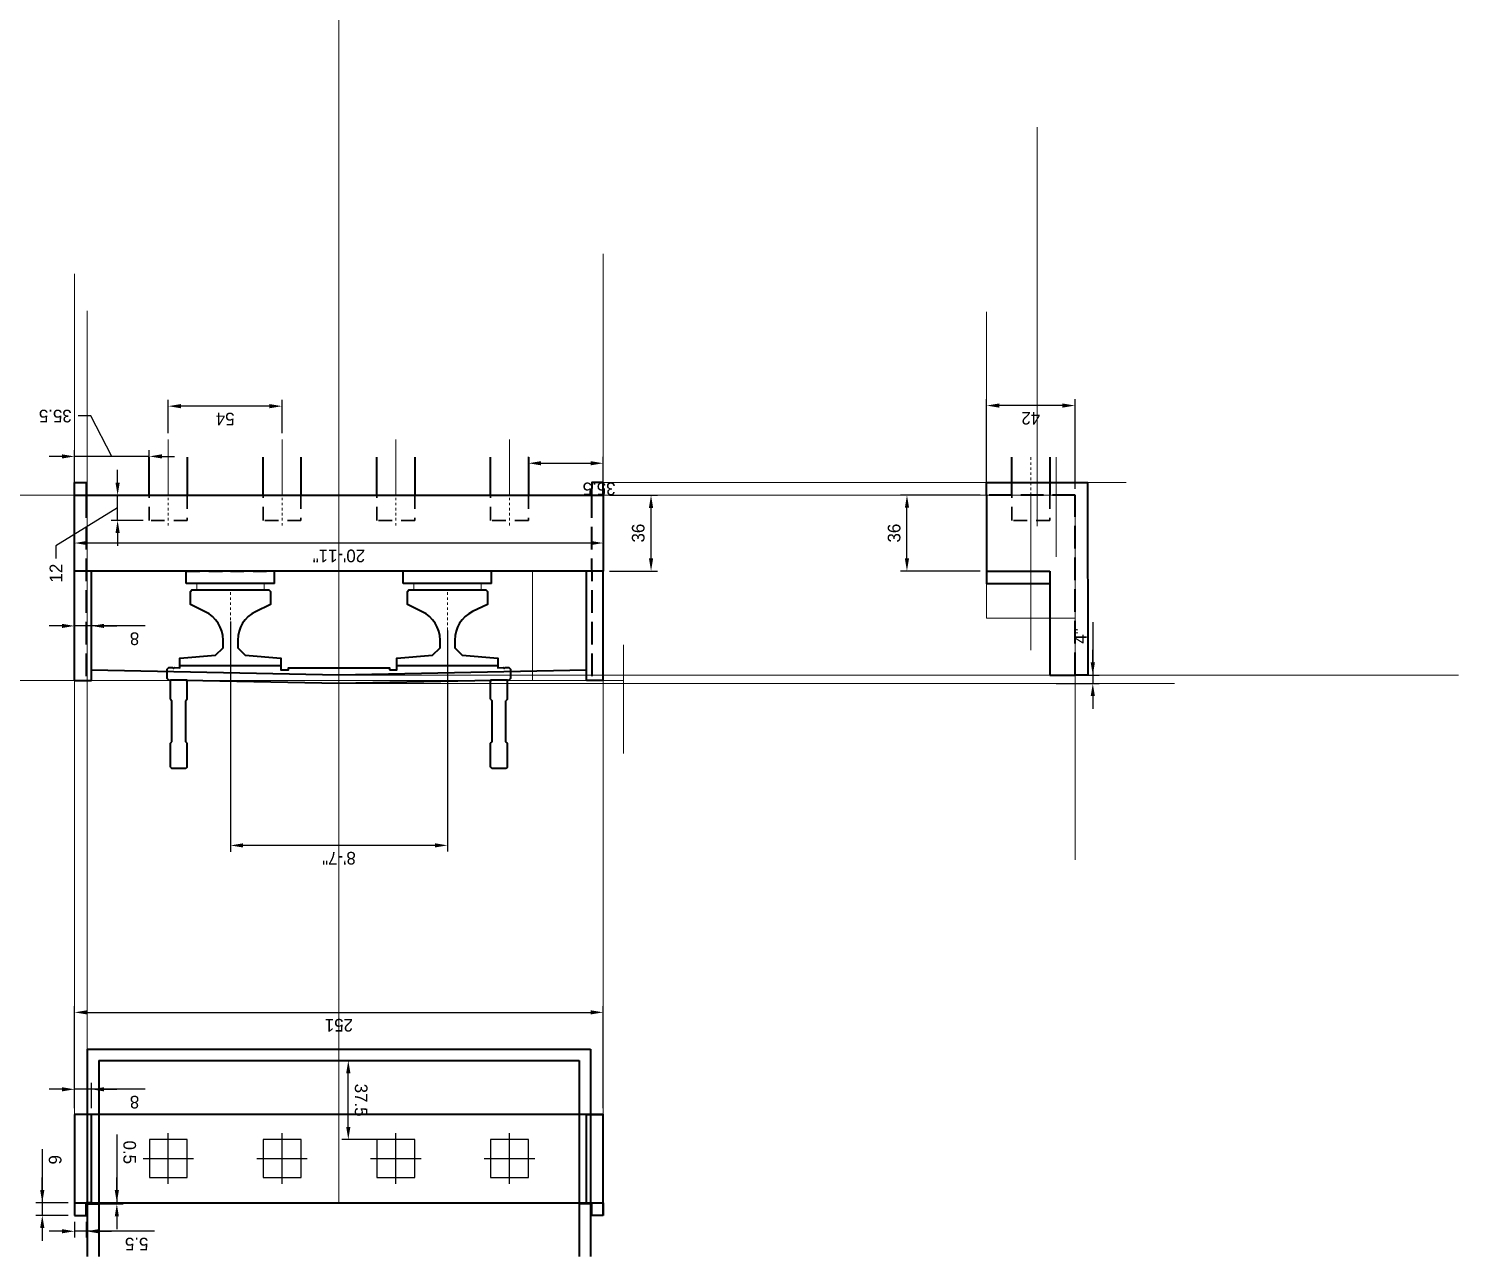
# Model space of a CAD drawing. Extents: x -134.6 to -49.3, y -211.3 to -114.1.
# Drawn here: x -105.9 to -49.3, y -211.3 to -162.7 of the extents above; entities that cross this region are included whole.
import ezdxf

# ---------------------------------------------------------------- set-up
doc = ezdxf.new("R2010")
doc.units = 0
doc.header["$MEASUREMENT"] = 0
for name, pattern in [('DGN Style 2', [0.8951, 0.53706, -0.35804]), ('DGN Style 3', [1.253139, 0.895099, -0.35804]), ('DGN Style 4', [0.128583, 0.064252, -0.032126, 7.9e-05, -0.032126])]:
    doc.linetypes.add(name, pattern=pattern)
for name, color, linetype, lineweight, plot in [('ActivePts-ConstElements', 14, 'Continuous', 0, False), ('ActivePts-ConstElements (Construction)', 14, 'Continuous', 0, False), ('DDConstruction', 132, 'Continuous', 0, False)]:
    doc.layers.add(name, color=color, linetype=linetype, lineweight=lineweight, plot=plot)
for name, color, linetype, lineweight in [('BeamConc', 3, 'Continuous', 40), ('BearingPadMisc', 5, 'Continuous', 13), ('CL_Minor', 7, 'DGN Style 4', 0), ('DeckConc_pm', 134, 'Continuous', 40), ('DimLines_dp', 7, 'Continuous', 13), ('EndBentCapConc_pm (Construction)', 30, 'Continuous', 40), ('PileConc', 3, 'Continuous', 40), ('PileConc_h', 3, 'DGN Style 2', 30), ('SubStrConc', 3, 'Continuous', 40), ('SubStrConc2_h', 3, 'DGN Style 2', 40), ('TrafBarrierConc', 3, 'Continuous', 40), ('WallMSEPanel (Construction)', 3, 'Continuous', 40)]:
    doc.layers.add(name, color=color, linetype=linetype, lineweight=lineweight)
doc.styles.add('FDOT (Small)_0', font='txt')
doc.dimstyles.new('Copy of _FDOT_Dim', dxfattribs={"dimtxt": 0.5, "dimasz": 0.5, "dimexe": 0.25, "dimexo": 0.25, "dimgap": 0.25, "dimtad": 1, "dimdec": 4, "dimlfac": 12, "dimzin": 11, "dimdsep": 46, "dimlunit": 4, "dimtxsty": 'FDOT (Small)_0', "dimcen": 0, "dimazin": 3, "dimtfac": 1, "dimtdec": 0, "dimtofl": 0, "dimtmove": 1, "dimatfit": 1, "dimfxl": 1, "dimfrac": 2, "dimtolj": 1, "dimtzin": 11, "dimarcsym": 0})
doc.dimstyles.new('Copy of _FDOT_Dim__Inches', dxfattribs={"dimtxt": 0.5, "dimasz": 0.5, "dimexe": 0.25, "dimexo": 0.25, "dimgap": 0.25, "dimtad": 1, "dimlfac": 12, "dimzin": 11, "dimdsep": 46, "dimtxsty": 'FDOT (Small)_0', "dimcen": 0, "dimazin": 3, "dimtfac": 1, "dimtdec": 0, "dimtofl": 0, "dimtmove": 1, "dimatfit": 1, "dimfxl": 1, "dimfrac": 2, "dimtolj": 1, "dimtzin": 11, "dimarcsym": 0})
doc.dimstyles.new('Copy of _FDOT_Dim__Inches_Frac', dxfattribs={"dimtxt": 0.5, "dimasz": 0.5, "dimexe": 0.25, "dimexo": 0.25, "dimgap": 0.25, "dimtad": 1, "dimdec": 3, "dimlfac": 12, "dimzin": 11, "dimdsep": 46, "dimlunit": 5, "dimtxsty": 'FDOT (Small)_0', "dimcen": 0, "dimazin": 3, "dimtfac": 1, "dimtdec": 0, "dimtofl": 0, "dimtmove": 1, "dimatfit": 1, "dimfxl": 1, "dimfrac": 2, "dimtolj": 1, "dimtzin": 11, "dimarcsym": 0})

# ---------------------------------------------------------------- blocks, each defined once
blk = doc.blocks.new('*D449')
at = {"layer": 'Defpoints', "color": 0, "transparency": 16777216}
for p in [(-104.092636, -204.687244), (-104.092636, -205.678084), (-103.426006, -205.67807)]:
    blk.add_point(p, dxfattribs=at)
at = {"layer": 'DimLines_dp', "color": 0, "lineweight": -2, "transparency": 16777216}
for p, q in [((-104.592636, -204.687244), (-105.092636, -204.687244)), ((-103.426006, -204.687244), (-104.092636, -204.687244)), ((-101.305289, -204.687244), (-103.426006, -204.687244)), ((-102.926006, -204.687244), (-102.426006, -204.687244))]:
    blk.add_line(p, q, dxfattribs=at)
at = {"layer": 'DimLines_dp', "color": 0, "linetype": 'ByBlock', "lineweight": -2, "transparency": 16777216}
for p, q in [((-104.092636, -205.428084), (-104.092636, -204.437244)), ((-103.426006, -205.42807), (-103.426006, -204.437244))]:
    blk.add_line(p, q, dxfattribs=at)
at = {"layer": 'DimLines_dp', "color": 0, "transparency": 16777216}
for points in [[(-104.592636, -204.770577), (-104.592636, -204.60391), (-104.092636, -204.687244)], [(-102.926006, -204.770577), (-102.926006, -204.60391), (-103.426006, -204.687244)]]:
    blk.add_solid(points, dxfattribs=at)
at = {"layer": 'DimLines_dp', "color": 0, "transparency": 16777216, "insert": (-101.720023, -205.19253), "char_height": 0.5, "attachment_point": 5, "rotation": 180, "style": 'FDOT (Small)_0'}
blk.add_mtext('\\A1;\\H0.5;8', dxfattribs=at)
blk = doc.blocks.new('*D450')
at = {"layer": 'Defpoints', "color": 0, "transparency": 16777216}
for p in [(-104.092601, -209.178077), (-105.37018, -209.678077), (-104.092591, -209.678077)]:
    blk.add_point(p, dxfattribs=at)
at = {"layer": 'DimLines_dp', "color": 0, "lineweight": -2, "transparency": 16777216}
for p, q in [((-105.37018, -207.057972), (-105.37018, -209.178077)), ((-105.37018, -208.678077), (-105.37018, -208.178077)), ((-105.37018, -209.178077), (-105.37018, -209.678077)), ((-105.37018, -210.178077), (-105.37018, -210.678077))]:
    blk.add_line(p, q, dxfattribs=at)
at = {"layer": 'DimLines_dp', "color": 0, "linetype": 'ByBlock', "lineweight": -2, "transparency": 16777216}
for p, q in [((-104.342601, -209.178077), (-105.62018, -209.178077)), ((-104.342591, -209.678077), (-105.62018, -209.678077))]:
    blk.add_line(p, q, dxfattribs=at)
at = {"layer": 'DimLines_dp', "color": 0, "transparency": 16777216}
for points in [[(-105.286846, -208.678077), (-105.453513, -208.678077), (-105.37018, -209.178077)], [(-105.286846, -210.178077), (-105.453513, -210.178077), (-105.37018, -209.678077)]]:
    blk.add_solid(points, dxfattribs=at)
at = {"layer": 'DimLines_dp', "color": 0, "transparency": 16777216, "insert": (-104.864893, -207.473047), "char_height": 0.5, "attachment_point": 5, "rotation": 270, "style": 'FDOT (Small)_0'}
blk.add_mtext('\\A1;\\H0.5;6', dxfattribs=at)
blk = doc.blocks.new('*D451')
at = {"layer": 'Defpoints', "color": 0, "transparency": 16777216}
for p in [(-104.092591, -209.678077), (-103.634257, -209.678068), (-104.092591, -210.303553)]:
    blk.add_point(p, dxfattribs=at)
at = {"layer": 'DimLines_dp', "color": 0, "lineweight": -2, "transparency": 16777216}
for p, q in [((-104.592591, -210.303553), (-105.092591, -210.303553)), ((-103.634257, -210.303553), (-104.092591, -210.303553)), ((-100.929709, -210.303553), (-103.634257, -210.303553)), ((-103.134257, -210.303553), (-102.634257, -210.303553))]:
    blk.add_line(p, q, dxfattribs=at)
at = {"layer": 'DimLines_dp', "color": 0, "linetype": 'ByBlock', "lineweight": -2, "transparency": 16777216}
for p, q in [((-104.092591, -209.928077), (-104.092591, -210.553553)), ((-103.634257, -209.928068), (-103.634257, -210.553553))]:
    blk.add_line(p, q, dxfattribs=at)
at = {"layer": 'DimLines_dp', "color": 0, "transparency": 16777216}
for points in [[(-104.592591, -210.386886), (-104.592591, -210.22022), (-104.092591, -210.303553)], [(-103.134257, -210.386886), (-103.134257, -210.22022), (-103.634257, -210.303553)]]:
    blk.add_solid(points, dxfattribs=at)
at = {"layer": 'DimLines_dp', "color": 0, "transparency": 16777216, "insert": (-101.636735, -210.807816), "char_height": 0.5, "attachment_point": 5, "rotation": 180, "style": 'FDOT (Small)_0'}
blk.add_mtext('\\A1;\\H0.5;5.5', dxfattribs=at)
blk = doc.blocks.new('*D452')
at = {"layer": 'Defpoints', "color": 0, "transparency": 16777216}
for p in [(-103.42954, -209.21973), (-103.425934, -209.178063), (-102.42053, -209.21973)]:
    blk.add_point(p, dxfattribs=at)
at = {"layer": 'DimLines_dp', "color": 0, "lineweight": -2, "transparency": 16777216}
for p, q in [((-102.42053, -206.473515), (-102.42053, -209.178063)), ((-102.42053, -208.678063), (-102.42053, -208.178063)), ((-102.42053, -209.178063), (-102.42053, -209.21973)), ((-102.42053, -209.71973), (-102.42053, -210.21973))]:
    blk.add_line(p, q, dxfattribs=at)
at = {"layer": 'DimLines_dp', "color": 0, "linetype": 'ByBlock', "lineweight": -2, "transparency": 16777216}
for p, q in [((-103.17954, -209.21973), (-102.17053, -209.21973)), ((-103.175934, -209.178063), (-102.17053, -209.178063))]:
    blk.add_line(p, q, dxfattribs=at)
at = {"layer": 'DimLines_dp', "color": 0, "transparency": 16777216}
for points in [[(-102.337197, -208.678063), (-102.503863, -208.678063), (-102.42053, -209.178063)], [(-102.337197, -209.71973), (-102.503863, -209.71973), (-102.42053, -209.21973)]]:
    blk.add_solid(points, dxfattribs=at)
at = {"layer": 'DimLines_dp', "color": 0, "transparency": 16777216, "insert": (-101.915243, -207.180541), "char_height": 0.5, "attachment_point": 5, "rotation": 270, "style": 'FDOT (Small)_0'}
blk.add_mtext('\\A1;\\H0.5;0.5', dxfattribs=at)
blk = doc.blocks.new('*D453')
at = {"layer": 'Defpoints', "color": 0, "transparency": 16777216}
for p in [(-83.176079, -201.641889), (-104.092636, -205.678084), (-83.176079, -205.677653)]:
    blk.add_point(p, dxfattribs=at)
at = {"layer": 'DimLines_dp', "color": 0, "linetype": 'ByBlock', "lineweight": -2, "transparency": 16777216}
for p, q in [((-104.092636, -205.428084), (-104.092636, -201.391889)), ((-83.176079, -205.427653), (-83.176079, -201.391889))]:
    blk.add_line(p, q, dxfattribs=at)
at = {"layer": 'DimLines_dp', "color": 0, "lineweight": -2, "transparency": 16777216}
blk.add_line((-103.592636, -201.641889), (-83.676079, -201.641889), dxfattribs=at)
at = {"layer": 'DimLines_dp', "color": 0, "transparency": 16777216}
for points in [[(-103.592636, -201.725222), (-103.592636, -201.558556), (-104.092636, -201.641889)], [(-83.676079, -201.725222), (-83.676079, -201.558556), (-83.176079, -201.641889)]]:
    blk.add_solid(points, dxfattribs=at)
at = {"layer": 'DimLines_dp', "color": 0, "transparency": 16777216, "insert": (-93.634357, -202.147176), "char_height": 0.5, "attachment_point": 5, "rotation": 180, "style": 'FDOT (Small)_0'}
blk.add_mtext('\\A1;\\H0.5;251', dxfattribs=at)
blk = doc.blocks.new('*D454')
at = {"layer": 'Defpoints', "color": 0, "transparency": 16777216}
for p in [(-93.262994, -203.552827), (-91.384326, -203.552827), (-91.384326, -206.67782)]:
    blk.add_point(p, dxfattribs=at)
at = {"layer": 'DimLines_dp', "color": 0, "linetype": 'ByBlock', "lineweight": -2, "transparency": 16777216}
for p, q in [((-91.634326, -203.552827), (-93.512994, -203.552827)), ((-91.634326, -206.67782), (-93.512994, -206.67782))]:
    blk.add_line(p, q, dxfattribs=at)
at = {"layer": 'DimLines_dp', "color": 0, "lineweight": -2, "transparency": 16777216}
blk.add_line((-93.262994, -206.17782), (-93.262994, -204.052827), dxfattribs=at)
at = {"layer": 'DimLines_dp', "color": 0, "transparency": 16777216}
for points in [[(-93.17966, -204.052827), (-93.346327, -204.052827), (-93.262994, -203.552827)], [(-93.17966, -206.17782), (-93.346327, -206.17782), (-93.262994, -206.67782)]]:
    blk.add_solid(points, dxfattribs=at)
at = {"layer": 'DimLines_dp', "color": 0, "transparency": 16777216, "insert": (-92.757537, -205.115324), "char_height": 0.5, "attachment_point": 5, "rotation": 270, "style": 'FDOT (Small)_0'}
blk.add_mtext('\\A1;\\H0.5;37.5', dxfattribs=at)
blk = doc.blocks.new('*D455')
at = {"layer": 'Defpoints', "color": 0, "transparency": 16777216}
for p in [(-104.093141, -181.177872), (-104.093102, -183.070463), (-83.176484, -184.177441)]:
    blk.add_point(p, dxfattribs=at)
at = {"layer": 'DimLines_dp', "color": 0, "linetype": 'ByBlock', "lineweight": -2, "transparency": 16777216}
for p, q in [((-104.093136, -181.427872), (-104.093097, -183.320463)), ((-83.17649, -183.927441), (-83.176512, -182.820032))]:
    blk.add_line(p, q, dxfattribs=at)
at = {"layer": 'DimLines_dp', "color": 0, "lineweight": -2, "transparency": 16777216}
blk.add_line((-83.676507, -183.070042), (-103.593102, -183.070452), dxfattribs=at)
at = {"layer": 'DimLines_dp', "color": 0, "transparency": 16777216}
for points in [[(-103.5931, -183.153786), (-103.593104, -182.987119), (-104.093102, -183.070463)], [(-83.676506, -183.153375), (-83.676509, -182.986709), (-83.176507, -183.070032)]]:
    blk.add_solid(points, dxfattribs=at)
at = {"layer": 'DimLines_dp', "color": 0, "transparency": 16777216, "insert": (-93.634794, -183.575534), "char_height": 0.5, "attachment_point": 5, "rotation": 180.0012032, "style": 'FDOT (Small)_0'}
blk.add_mtext('\\A1;\\H0.5;20\'-11"', dxfattribs=at)
blk = doc.blocks.new('*D456')
at = {"layer": 'Defpoints', "color": 0, "transparency": 16777216}
for p in [(-65.511528, -188.296981), (-65.511521, -188.628662), (-63.807669, -188.628627)]:
    blk.add_point(p, dxfattribs=at)
at = {"layer": 'DimLines_dp', "color": 0, "lineweight": -2, "transparency": 16777216}
for p, q in [((-63.807719, -186.202092), (-63.807676, -188.296946)), ((-63.807686, -187.796946), (-63.807696, -187.296946)), ((-63.807676, -188.296946), (-63.807669, -188.628627)), ((-63.807659, -189.128627), (-63.807648, -189.628627))]:
    blk.add_line(p, q, dxfattribs=at)
at = {"layer": 'DimLines_dp', "color": 0, "linetype": 'ByBlock', "lineweight": -2, "transparency": 16777216}
for p, q in [((-65.261528, -188.296976), (-63.557676, -188.296941)), ((-65.261521, -188.628657), (-63.557669, -188.628622))]:
    blk.add_line(p, q, dxfattribs=at)
at = {"layer": 'DimLines_dp', "color": 0, "transparency": 16777216}
for points in [[(-63.89102, -187.796948), (-63.724353, -187.796944), (-63.807676, -188.296946)], [(-63.890992, -189.128628), (-63.724325, -189.128625), (-63.807669, -188.628627)]]:
    blk.add_solid(points, dxfattribs=at)
at = {"layer": 'DimLines_dp', "color": 0, "transparency": 16777216, "insert": (-64.307708, -186.74951), "char_height": 0.5, "attachment_point": 5, "rotation": 90.0012032, "style": 'FDOT (Small)_0'}
blk.add_mtext('\\A1;\\H0.5;4"', dxfattribs=at)
blk = doc.blocks.new('Beam-FI-36')
at = {"layer": 'BeamConc', "flags": 128}
blk.add_lwpolyline([(2, 0), (2, -0.291667), (0.583333, -0.416667), (0.291667, -0.708334), (0.291667, -1.007863, 0.287591), (0.997216, -2.133062), (1.583334, -2.416667), (1.583334, -2.9375), (1.520834, -3), (-1.520834, -3), (-1.583333, -2.9375), (-1.583333, -2.416667), (-0.997216, -2.133062, 0.287591), (-0.291667, -1.007863), (-0.291667, -0.708334), (-0.583333, -0.416667), (-2, -0.291667), (-2, 0)], format="xyb", dxfattribs=at)
at = {"layer": 'CL_Minor'}
blk.add_line((0, 0), (0, -3), dxfattribs=at)
blk = doc.blocks.new('Beam-FI-36_1')
at = {"layer": 'BeamConc', "flags": 128}
blk.add_lwpolyline([(2, 0), (2, -0.291667), (0.583333, -0.416667), (0.291667, -0.708334), (0.291667, -1.007863, 0.287591), (0.997216, -2.133062), (1.583334, -2.416667), (1.583334, -2.9375), (1.520834, -3), (-1.520834, -3), (-1.583333, -2.9375), (-1.583333, -2.416667), (-0.997216, -2.133062, 0.287591), (-0.291667, -1.007863), (-0.291667, -0.708334), (-0.583333, -0.416667), (-2, -0.291667), (-2, 0)], format="xyb", dxfattribs=at)
at = {"layer": 'CL_Minor'}
blk.add_line((0, 0), (0, -3), dxfattribs=at)
blk = doc.blocks.new('*U459')
at = {"layer": 'TrafBarrierConc'}
for p, q in [((0.666655, 0.78684), (1.30825, 1.175241)), ((1.653495, 0.604934), (1.30825, 1.175241)), ((-0.744568, -0.140529), (0.645555, 0.701007)), ((0.666655, 0.78684), (0.645555, 0.701007)), ((1.0119, 0.216533), (1.653495, 0.604934)), ((-0.464056, -0.603904), (0.926067, 0.237632)), ((1.0119, 0.216533), (0.926067, 0.237632)), ((-1.632395, -0.604931), (-0.830401, -0.11943)), ((-0.830401, -0.11943), (-0.744568, -0.140529)), ((-1.632395, -0.604931), (-1.653495, -0.690764)), ((-1.372983, -1.154139), (-1.653495, -0.690764)), ((-1.28715, -1.175238), (-0.485156, -0.689737)), ((-0.485156, -0.689737), (-0.464056, -0.603904)), ((-1.28715, -1.175238), (-1.372983, -1.154139))]:
    blk.add_line(p, q, dxfattribs=at)
blk = doc.blocks.new('*U460')
at = {"layer": 'TrafBarrierConc'}
for p, q in [((0.666655, 0.78684), (1.30825, 1.175241)), ((1.653495, 0.604934), (1.30825, 1.175241)), ((-0.744568, -0.140529), (0.645555, 0.701007)), ((0.666655, 0.78684), (0.645555, 0.701007)), ((1.0119, 0.216533), (1.653495, 0.604934)), ((-0.464056, -0.603904), (0.926067, 0.237632)), ((1.0119, 0.216533), (0.926067, 0.237632)), ((-1.632395, -0.604931), (-0.830401, -0.11943)), ((-0.830401, -0.11943), (-0.744568, -0.140529)), ((-1.632395, -0.604931), (-1.653495, -0.690764)), ((-1.372983, -1.154139), (-1.653495, -0.690764)), ((-1.28715, -1.175238), (-0.485156, -0.689737)), ((-0.485156, -0.689737), (-0.464056, -0.603904)), ((-1.28715, -1.175238), (-1.372983, -1.154139))]:
    blk.add_line(p, q, dxfattribs=at)
blk = doc.blocks.new('*D461')
at = {"layer": 'Defpoints', "color": 0, "transparency": 16777216}
for p in [(-97.92731, -185.924977), (-89.342212, -186.282085), (-97.924018, -195.036138)]:
    blk.add_point(p, dxfattribs=at)
at = {"layer": 'DimLines_dp', "color": 0, "linetype": 'ByBlock', "lineweight": -2, "transparency": 16777216}
for p, q in [((-97.927219, -186.174977), (-97.923928, -195.286138)), ((-89.342121, -186.532085), (-89.33896, -195.283037))]:
    blk.add_line(p, q, dxfattribs=at)
at = {"layer": 'DimLines_dp', "color": 0, "lineweight": -2, "transparency": 16777216}
blk.add_line((-89.83905, -195.033218), (-97.424018, -195.035958), dxfattribs=at)
at = {"layer": 'DimLines_dp', "color": 0, "transparency": 16777216}
for points in [[(-97.423988, -195.119291), (-97.424048, -194.952624), (-97.924018, -195.036138)], [(-89.83902, -195.116551), (-89.83908, -194.949884), (-89.33905, -195.033037)]]:
    blk.add_solid(points, dxfattribs=at)
at = {"layer": 'DimLines_dp', "color": 0, "transparency": 16777216, "insert": (-93.631352, -195.539874), "char_height": 0.5, "attachment_point": 5, "rotation": 180.0206838, "style": 'FDOT (Small)_0'}
blk.add_mtext('\\A1;\\H0.5;8\'-7"', dxfattribs=at)
blk = doc.blocks.new('Pile-18Elev')
at = {"layer": 'CL_Minor'}
blk.add_line((0, -1.500003), (0, 1.228361), dxfattribs=at)
at = {"layer": 'PileConc'}
for p, q in [((-0.750001, -1.500003), (-0.750001, 0)), ((0.750002, 0), (0.750002, -1.500003))]:
    blk.add_line(p, q, dxfattribs=at)
at = {"layer": 'PileConc_h'}
for p, q in [((-0.750001, 0), (-0.750002, 1.000002)), ((-0.750002, 1.000002), (0.750002, 1.000002)), ((0.750002, 1.000002), (0.750002, 0))]:
    blk.add_line(p, q, dxfattribs=at)
blk = doc.blocks.new('Pile-18Elev_1')
at = {"layer": 'CL_Minor'}
blk.add_line((0, -1.500003), (0, 1.228361), dxfattribs=at)
at = {"layer": 'PileConc'}
for p, q in [((-0.750002, -1.500003), (-0.750001, 0)), ((0.750001, 0), (0.750001, -1.500003))]:
    blk.add_line(p, q, dxfattribs=at)
at = {"layer": 'PileConc_h'}
for p, q in [((-0.750001, 0), (-0.750002, 1.000002)), ((-0.750002, 1.000002), (0.750002, 1.000002)), ((0.750002, 1.000002), (0.750001, 0))]:
    blk.add_line(p, q, dxfattribs=at)
blk = doc.blocks.new('Pile-18Elev_2')
at = {"layer": 'CL_Minor'}
blk.add_line((0, -1.500003), (0, 1.228361), dxfattribs=at)
at = {"layer": 'PileConc'}
for p, q in [((-0.750002, -1.500003), (-0.750001, 0)), ((0.750001, 0), (0.750001, -1.500003))]:
    blk.add_line(p, q, dxfattribs=at)
at = {"layer": 'PileConc_h'}
for p, q in [((-0.750001, 0), (-0.750002, 1.000002)), ((-0.750002, 1.000002), (0.750002, 1.000002)), ((0.750002, 1.000002), (0.750001, 0))]:
    blk.add_line(p, q, dxfattribs=at)
blk = doc.blocks.new('Pile-18Elev_3')
at = {"layer": 'CL_Minor'}
blk.add_line((0, -1.500003), (0, 1.228361), dxfattribs=at)
at = {"layer": 'PileConc'}
for p, q in [((-0.750002, -1.500003), (-0.750001, 0)), ((0.750001, 0), (0.750001, -1.500003))]:
    blk.add_line(p, q, dxfattribs=at)
at = {"layer": 'PileConc_h'}
for p, q in [((-0.750001, 0), (-0.750002, 1.000002)), ((-0.750002, 1.000002), (0.750002, 1.000002)), ((0.750002, 1.000002), (0.750001, 0))]:
    blk.add_line(p, q, dxfattribs=at)
blk = doc.blocks.new('Pile-18Elev_4')
at = {"layer": 'CL_Minor'}
blk.add_line((0, -1.500003), (0, 1.228361), dxfattribs=at)
at = {"layer": 'PileConc'}
for p, q in [((-0.750002, -1.500003), (-0.750001, 0)), ((0.750001, 0), (0.750001, -1.500003))]:
    blk.add_line(p, q, dxfattribs=at)
at = {"layer": 'PileConc_h'}
for p, q in [((-0.750001, 0), (-0.750002, 1.000002)), ((-0.750002, 1.000002), (0.750002, 1.000002)), ((0.750002, 1.000002), (0.750001, 0))]:
    blk.add_line(p, q, dxfattribs=at)
blk = doc.blocks.new('*D467')
at = {"layer": 'Defpoints', "color": 0, "transparency": 16777216}
for p in [(-100.384935, -177.654328), (-100.384908, -178.968579), (-95.884908, -178.968487)]:
    blk.add_point(p, dxfattribs=at)
at = {"layer": 'DimLines_dp', "color": 0, "linetype": 'ByBlock', "lineweight": -2, "transparency": 16777216}
for p, q in [((-100.384913, -178.718579), (-100.38494, -177.404328)), ((-95.884913, -178.718487), (-95.88494, -177.404235))]:
    blk.add_line(p, q, dxfattribs=at)
at = {"layer": 'DimLines_dp', "color": 0, "lineweight": -2, "transparency": 16777216}
blk.add_line((-96.384935, -177.654245), (-99.884935, -177.654318), dxfattribs=at)
at = {"layer": 'DimLines_dp', "color": 0, "transparency": 16777216}
for points in [[(-99.884933, -177.737651), (-99.884936, -177.570984), (-100.384935, -177.654328)], [(-96.384933, -177.737579), (-96.384936, -177.570912), (-95.884935, -177.654235)]]:
    blk.add_solid(points, dxfattribs=at)
at = {"layer": 'DimLines_dp', "color": 0, "transparency": 16777216, "insert": (-98.134924, -178.158545), "char_height": 0.5, "attachment_point": 5, "rotation": 180.0012032, "style": 'FDOT (Small)_0'}
blk.add_mtext('\\A1;\\H0.5;54', dxfattribs=at)
blk = doc.blocks.new('*D468')
at = {"layer": 'Defpoints', "color": 0, "transparency": 16777216}
for p in [(-83.176572, -179.912914), (-86.134861, -181.177502), (-83.176546, -181.177441)]:
    blk.add_point(p, dxfattribs=at)
at = {"layer": 'DimLines_dp', "color": 0, "linetype": 'ByBlock', "lineweight": -2, "transparency": 16777216}
for p, q in [((-86.134866, -180.927502), (-86.134892, -179.662975)), ((-83.176551, -180.927441), (-83.176578, -179.662914))]:
    blk.add_line(p, q, dxfattribs=at)
at = {"layer": 'DimLines_dp', "color": 0, "lineweight": -2, "transparency": 16777216}
blk.add_line((-85.634887, -179.912965), (-83.676572, -179.912924), dxfattribs=at)
at = {"layer": 'DimLines_dp', "color": 0, "transparency": 16777216}
for points in [[(-85.634885, -179.996298), (-85.634888, -179.829631), (-86.134887, -179.912975)], [(-83.676571, -179.996258), (-83.676574, -179.829591), (-83.176572, -179.912914)]]:
    blk.add_solid(points, dxfattribs=at)
at = {"layer": 'DimLines_dp', "color": 0, "transparency": 16777216, "insert": (-83.340488, -180.923519), "char_height": 0.5, "attachment_point": 5, "rotation": 180.0012032, "style": 'FDOT (Small)_0'}
blk.add_mtext('\\A1;\\H0.5;35.5', dxfattribs=at)
blk = doc.blocks.new('*D469')
at = {"layer": 'Defpoints', "color": 0, "transparency": 16777216}
for p in [(-104.093172, -179.642622), (-104.093141, -181.177872), (-101.134864, -181.177811)]:
    blk.add_point(p, dxfattribs=at)
at = {"layer": 'DimLines_dp', "color": 0, "lineweight": -2, "transparency": 16777216}
for p, q in [((-103.453722, -178.04217), (-103.953722, -178.04218)), ((-102.614034, -179.642592), (-103.453722, -178.04217)), ((-104.593172, -179.642632), (-105.093172, -179.642643)), ((-101.134895, -179.642561), (-104.093172, -179.642622)), ((-100.634895, -179.642551), (-100.134895, -179.64254))]:
    blk.add_line(p, q, dxfattribs=at)
at = {"layer": 'DimLines_dp', "color": 0, "linetype": 'ByBlock', "lineweight": -2, "transparency": 16777216}
for p, q in [((-104.093146, -180.927872), (-104.093178, -179.392622)), ((-101.134869, -180.927811), (-101.1349, -179.392561))]:
    blk.add_line(p, q, dxfattribs=at)
at = {"layer": 'DimLines_dp', "color": 0, "transparency": 16777216}
for points in [[(-104.593171, -179.725966), (-104.593174, -179.559299), (-104.093172, -179.642622)], [(-100.634894, -179.725884), (-100.634897, -179.559217), (-101.134895, -179.642561)]]:
    blk.add_solid(points, dxfattribs=at)
at = {"layer": 'DimLines_dp', "color": 0, "transparency": 16777216, "insert": (-104.854814, -178.042199), "char_height": 0.5, "attachment_point": 5, "rotation": 180.0012032, "style": 'FDOT (Small)_0'}
blk.add_mtext('\\A1;\\H0.5;35.5', dxfattribs=at)
blk = doc.blocks.new('*D470')
at = {"layer": 'Defpoints', "color": 0, "transparency": 16777216}
for p in [(-83.176546, -181.177441), (-81.285622, -181.177402), (-83.176484, -184.177441)]:
    blk.add_point(p, dxfattribs=at)
at = {"layer": 'DimLines_dp', "color": 0, "linetype": 'ByBlock', "lineweight": -2, "transparency": 16777216}
for p, q in [((-82.926546, -181.177436), (-81.035622, -181.177397)), ((-82.926484, -184.177436), (-81.035561, -184.177397))]:
    blk.add_line(p, q, dxfattribs=at)
at = {"layer": 'DimLines_dp', "color": 0, "lineweight": -2, "transparency": 16777216}
blk.add_line((-81.285571, -183.677402), (-81.285612, -181.677402), dxfattribs=at)
at = {"layer": 'DimLines_dp', "color": 0, "transparency": 16777216}
for points in [[(-81.368945, -181.677404), (-81.202279, -181.677401), (-81.285622, -181.177402)], [(-81.368904, -183.677404), (-81.202238, -183.677401), (-81.285561, -184.177402)]]:
    blk.add_solid(points, dxfattribs=at)
at = {"layer": 'DimLines_dp', "color": 0, "transparency": 16777216, "insert": (-81.791049, -182.677413), "char_height": 0.5, "attachment_point": 5, "rotation": 90.0012032, "style": 'FDOT (Small)_0'}
blk.add_mtext('\\A1;\\H0.5;36', dxfattribs=at)
blk = doc.blocks.new('*D471')
at = {"layer": 'Defpoints', "color": 0, "transparency": 16777216}
for p in [(-71.161355, -181.177194), (-68.011675, -181.177129), (-68.011613, -184.177129)]:
    blk.add_point(p, dxfattribs=at)
at = {"layer": 'DimLines_dp', "color": 0, "linetype": 'ByBlock', "lineweight": -2, "transparency": 16777216}
for p, q in [((-68.261675, -181.177134), (-71.411355, -181.177199)), ((-68.261613, -184.177134), (-71.411293, -184.177199))]:
    blk.add_line(p, q, dxfattribs=at)
at = {"layer": 'DimLines_dp', "color": 0, "lineweight": -2, "transparency": 16777216}
blk.add_line((-71.161303, -183.677194), (-71.161344, -181.677194), dxfattribs=at)
at = {"layer": 'DimLines_dp', "color": 0, "transparency": 16777216}
for points in [[(-71.244678, -181.677196), (-71.078011, -181.677192), (-71.161355, -181.177194)], [(-71.244637, -183.677196), (-71.07797, -183.677192), (-71.161293, -184.177194)]]:
    blk.add_solid(points, dxfattribs=at)
at = {"layer": 'DimLines_dp', "color": 0, "transparency": 16777216, "insert": (-71.666781, -182.677204), "char_height": 0.5, "attachment_point": 5, "rotation": 90.0012032, "style": 'FDOT (Small)_0'}
blk.add_mtext('\\A1;\\H0.5;36', dxfattribs=at)
blk = doc.blocks.new('*D472')
at = {"layer": 'Defpoints', "color": 0, "transparency": 16777216}
for p in [(-68.011748, -177.629743), (-68.011675, -181.177129), (-64.511675, -181.177057)]:
    blk.add_point(p, dxfattribs=at)
at = {"layer": 'DimLines_dp', "color": 0, "linetype": 'ByBlock', "lineweight": -2, "transparency": 16777216}
for p, q in [((-68.01168, -180.927129), (-68.011753, -177.379743)), ((-64.51168, -180.927057), (-64.511753, -177.379671))]:
    blk.add_line(p, q, dxfattribs=at)
at = {"layer": 'DimLines_dp', "color": 0, "lineweight": -2, "transparency": 16777216}
blk.add_line((-65.011748, -177.629681), (-67.511748, -177.629733), dxfattribs=at)
at = {"layer": 'DimLines_dp', "color": 0, "transparency": 16777216}
for points in [[(-67.511746, -177.713066), (-67.51175, -177.5464), (-68.011748, -177.629743)], [(-65.011746, -177.713015), (-65.01175, -177.546348), (-64.511748, -177.629671)]]:
    blk.add_solid(points, dxfattribs=at)
at = {"layer": 'DimLines_dp', "color": 0, "transparency": 16777216, "insert": (-66.261738, -178.13073), "char_height": 0.5, "attachment_point": 5, "rotation": 180.0012032, "style": 'FDOT (Small)_0'}
blk.add_mtext('\\A1;\\H0.5;42', dxfattribs=at)
blk = doc.blocks.new('*D473')
at = {"layer": 'Defpoints', "color": 0, "transparency": 16777216}
for p in [(-102.38986, -181.177837), (-101.134864, -181.177811), (-101.134843, -182.177812)]:
    blk.add_point(p, dxfattribs=at)
at = {"layer": 'DimLines_dp', "color": 0, "lineweight": -2, "transparency": 16777216}
for p, q in [((-102.389871, -180.677837), (-102.389881, -180.177837)), ((-102.38984, -182.177838), (-102.38986, -181.177837)), ((-102.38985, -181.677838), (-104.83067, -183.177888)), ((-102.389829, -182.677838), (-102.389819, -183.177838)), ((-104.83067, -183.177888), (-104.830659, -183.677888))]:
    blk.add_line(p, q, dxfattribs=at)
at = {"layer": 'DimLines_dp', "color": 0, "linetype": 'ByBlock', "lineweight": -2, "transparency": 16777216}
for p, q in [((-101.384864, -181.177817), (-102.63986, -181.177842)), ((-101.384843, -182.177818), (-102.63984, -182.177843))]:
    blk.add_line(p, q, dxfattribs=at)
at = {"layer": 'DimLines_dp', "color": 0, "transparency": 16777216}
for points in [[(-102.473204, -180.677839), (-102.306537, -180.677836), (-102.38986, -181.177837)], [(-102.473163, -182.67784), (-102.306496, -182.677837), (-102.38984, -182.177838)]]:
    blk.add_solid(points, dxfattribs=at)
at = {"layer": 'DimLines_dp', "color": 0, "transparency": 16777216, "insert": (-104.830647, -184.259914), "char_height": 0.5, "attachment_point": 5, "rotation": 90.0012032, "style": 'FDOT (Small)_0'}
blk.add_mtext('\\A1;\\H0.5;12', dxfattribs=at)
blk = doc.blocks.new('*D474')
at = {"layer": 'Defpoints', "color": 0, "transparency": 16777216}
for p in [(-104.093034, -186.350317), (-104.093018, -187.118057), (-103.426351, -187.144216)]:
    blk.add_point(p, dxfattribs=at)
at = {"layer": 'DimLines_dp', "color": 0, "linetype": 'ByBlock', "lineweight": -2, "transparency": 16777216}
for p, q in [((-104.093024, -186.868057), (-104.093039, -186.100317)), ((-103.426356, -186.894216), (-103.426373, -186.100303))]:
    blk.add_line(p, q, dxfattribs=at)
at = {"layer": 'DimLines_dp', "color": 0, "lineweight": -2, "transparency": 16777216}
for p, q in [((-104.593034, -186.350327), (-105.093034, -186.350337)), ((-103.426368, -186.350303), (-104.093034, -186.350317)), ((-101.30565, -186.350259), (-103.426368, -186.350303)), ((-102.926368, -186.350293), (-102.426368, -186.350282))]:
    blk.add_line(p, q, dxfattribs=at)
at = {"layer": 'DimLines_dp', "color": 0, "transparency": 16777216}
for points in [[(-104.593033, -186.43366), (-104.593036, -186.266994), (-104.093034, -186.350317)], [(-102.926366, -186.433626), (-102.926369, -186.266959), (-103.426368, -186.350303)]]:
    blk.add_solid(points, dxfattribs=at)
at = {"layer": 'DimLines_dp', "color": 0, "transparency": 16777216, "insert": (-101.720374, -186.855554), "char_height": 0.5, "attachment_point": 5, "rotation": 180.0012032, "style": 'FDOT (Small)_0'}
blk.add_mtext('\\A1;\\H0.5;8', dxfattribs=at)

msp = doc.modelspace()

# ---------------------------------------------------------------- linework, layer by layer
for p, q in [((-101.134307, -203.553012), (-99.63431, -203.553012)), ((-96.634316, -203.55292), (-95.134319, -203.55292)), ((-92.134325, -203.552827), (-90.634328, -203.552827)), ((-87.634334, -203.552734), (-86.134337, -203.552734)), ((-100.384308, -208.428002), (-100.384308, -206.428006)), ((-95.884317, -208.42791), (-95.884317, -206.427914)), ((-91.384326, -208.427817), (-91.384326, -206.427821)), ((-86.884335, -208.427724), (-86.884335, -206.427728)), ((-101.384306, -207.428004), (-99.38431, -207.428004)), ((-96.884315, -207.427912), (-94.884319, -207.427912)), ((-92.384324, -207.427819), (-90.384328, -207.427819)), ((-87.884333, -207.427726), (-85.884337, -207.427726))]:
    msp.add_line(p, q)
at = {"flags": 128}
for points in [[(-101.134322, -206.678022), (-101.134291, -208.178019), (-99.634294, -208.177988), (-99.634325, -206.677991)], [(-96.634331, -206.677929), (-96.6343, -208.177926), (-95.134303, -208.177895), (-95.134334, -206.677898)], [(-92.13434, -206.677836), (-92.134309, -208.177833), (-90.634312, -208.177802), (-90.634343, -206.677805)], [(-87.634349, -206.677743), (-87.634318, -208.17774), (-86.134321, -208.177709), (-86.134352, -206.677712)]]:
    msp.add_lwpolyline(points, close=True, dxfattribs=at)
at = {"layer": 'ActivePts-ConstElements'}
for p, q in [((-93.634285, -209.177853), (-93.636244, -114.126768)), ((-66.011128, -182.405448), (-66.011454, -166.608747)), ((-83.175959, -209.677646), (-83.176743, -171.621023)), ((-104.092636, -205.678084), (-104.093321, -172.414627)), ((-103.592639, -203.094401), (-103.590902, -173.883669)), ((-68.011575, -186.038163), (-68.011824, -173.923571)), ((-100.384862, -181.177797), (-100.384908, -178.968579)), ((-95.884862, -181.177704), (-95.884908, -178.968487)), ((-91.384862, -181.177612), (-91.384908, -178.968394)), ((-86.884862, -181.177519), (-86.884908, -178.968301)), ((-65.262112, -179.676814), (-65.262031, -183.614591)), ((-83.634853, -180.679058), (-62.493517, -180.680315)), ((-64.511675, -181.177057), (-119.885962, -181.178198)), ((-92.134864, -181.177625), (-95.134861, -181.177689)), ((-66.261675, -181.177093), (-66.261548, -187.312453)), ((-64.511675, -181.177057), (-64.511378, -195.60203)), ((-104.093079, -184.17787), (-104.092998, -188.122774)), ((-83.176484, -184.177441), (-83.176395, -188.510775)), ((-64.511575, -186.03809), (-68.011575, -186.038163)), ((-97.927269, -187.91943), (-97.927262, -188.226669)), ((-93.634715, -188.297561), (-49.344269, -188.296648)), ((-89.342178, -187.919253), (-89.342171, -188.226492)), ((-93.634709, -188.629241), (-60.581818, -188.62856)), ((-93.634709, -188.629241), (-93.63468, -190.017948)), ((-66.261521, -188.628677), (-60.581818, -188.62856))]:
    msp.add_line(p, q, dxfattribs=at)
at = {"layer": 'ActivePts-ConstElements', "flags": 128}
msp.add_lwpolyline([(-86.905537, -188.494519), (-93.634709, -188.629241), (-100.363886, -188.494796)], dxfattribs=at)
at = {"layer": 'ActivePts-ConstElements (Construction)'}
for p, q in [((-85.976348, -184.177499), (-85.976258, -188.510832)), ((-82.373153, -187.096452), (-82.373064, -191.401919)), ((-82.373124, -188.510758), (-116.45494, -188.51146)), ((-103.426006, -205.67807), (-104.092673, -205.678084)), ((-104.092601, -209.178077), (-104.092636, -205.678084)), ((-104.092591, -209.678077), (-104.092601, -209.178077)), ((-103.384267, -209.219729), (-103.5926, -209.219733))]:
    msp.add_line(p, q, dxfattribs=at)
at = {"layer": 'BearingPadMisc', "flags": 128}
for points in [[(-96.593997, -184.920218), (-99.260664, -184.920273), (-99.260669, -184.677773), (-96.594002, -184.677718)], [(-88.008906, -184.920041), (-90.675573, -184.920096), (-90.675578, -184.677596), (-88.008911, -184.677541)]]:
    msp.add_lwpolyline(points, close=True, dxfattribs=at)
at = {"layer": 'DDConstruction'}
msp.add_line((-93.634709, -188.629241), (-93.635691, -140.968241), dxfattribs=at)
at = {"layer": 'DeckConc_pm', "flags": 128}
msp.add_lwpolyline([(-91.63472, -188.0891), (-91.342174, -188.083243), (-91.342178, -187.919294), (-87.342178, -187.919211), (-87.342176, -188.003161), (-87.134668, -187.999006), (-87.092175, -188.03983), (-87.051351, -187.997338), (-86.905547, -187.994419), (-86.843058, -188.055668), (-86.84305, -188.430768), (-86.905537, -188.494519), (-93.634709, -188.629241), (-100.363886, -188.494796), (-100.426375, -188.431048), (-100.426383, -188.055948), (-100.363896, -187.994696), (-100.218092, -187.997609), (-100.177266, -188.0401), (-100.134776, -187.999274), (-99.927267, -188.00342), (-99.927269, -187.919471), (-95.927269, -187.919388), (-95.927265, -188.083338), (-95.63472, -188.089182), (-95.634721, -188.006049), (-91.634721, -188.005967)], close=True, dxfattribs=at)
at = {"layer": 'EndBentCapConc_pm (Construction)'}
for p, q in [((-103.425934, -209.178063), (-103.426006, -205.67807)), ((-83.842708, -205.677667), (-83.176042, -205.677653)), ((-83.842636, -209.17766), (-83.842708, -205.677667)), ((-83.175969, -209.177646), (-83.176079, -205.677653)), ((-104.092601, -209.178077), (-104.092591, -209.678077)), ((-103.425934, -209.178063), (-103.634268, -209.178068)), ((-103.634257, -209.678068), (-103.634268, -209.178068)), ((-83.842636, -209.17766), (-83.634303, -209.177656)), ((-83.634292, -209.677656), (-83.634303, -209.177656)), ((-83.175959, -209.677646), (-83.175969, -209.177646)), ((-83.175969, -209.177646), (-83.175959, -209.677646)), ((-104.092591, -209.678077), (-103.634257, -209.678068)), ((-83.175959, -209.677646), (-83.634292, -209.677656))]:
    msp.add_line(p, q, dxfattribs=at)
at = {"layer": 'EndBentCapConc_pm (Construction)', "flags": 128}
msp.add_lwpolyline([(-104.092636, -205.678084), (-104.092601, -209.17806), (-83.175969, -209.177646), (-83.176079, -205.677653)], close=True, dxfattribs=at)
at = {"layer": 'SubStrConc', "linetype": 'DGN Style 3'}
for p, q in [((-103.634801, -181.176261), (-103.635825, -188.509595)), ((-83.634923, -181.177451), (-83.634772, -188.510784)), ((-64.511675, -181.177057), (-68.011675, -181.177129)), ((-64.511528, -188.296961), (-64.511675, -181.177057))]:
    msp.add_line(p, q, dxfattribs=at)
at = {"layer": 'SubStrConc'}
for p, q in [((-68.011675, -181.177129), (-68.011613, -184.177129)), ((-104.09299, -188.511203), (-104.093079, -184.17787)), ((-103.426323, -188.51119), (-103.426412, -184.177856)), ((-99.677335, -184.677781), (-99.677346, -184.177781)), ((-95.3848, -184.177693), (-96.177346, -184.177709)), ((-96.177335, -184.677709), (-96.177346, -184.177709)), ((-91.092255, -184.177605), (-91.8848, -184.177621)), ((-91.092245, -184.677605), (-91.092255, -184.177605)), ((-87.592245, -184.677532), (-87.592255, -184.177532)), ((-83.843062, -188.510788), (-83.843151, -184.177455)), ((-83.176395, -188.510775), (-83.176484, -184.177441)), ((-68.011613, -184.177129), (-65.511613, -184.177077)), ((-65.511613, -184.177077), (-65.511528, -188.296981)), ((-96.177335, -184.677709), (-99.677335, -184.677781)), ((-87.592245, -184.677532), (-91.092245, -184.677605)), ((-65.511528, -188.296981), (-64.511528, -188.296961)), ((-104.09299, -188.511203), (-103.426323, -188.51119)), ((-83.176395, -188.510775), (-83.843062, -188.510788))]:
    msp.add_line(p, q, dxfattribs=at)
at = {"layer": 'SubStrConc', "flags": 128}
for points in [[(-104.093141, -181.177872), (-104.093145, -180.677872), (-103.634812, -180.677869), (-103.634801, -181.177863)], [(-83.176584, -181.179116), (-83.17652, -180.679116), (-83.634853, -180.679058), (-83.634923, -181.179052)], [(-68.011675, -181.177129), (-68.011685, -180.679987), (-64.511685, -180.680195), (-64.011685, -180.680225), (-64.011528, -188.29695), (-64.511528, -188.296961)], [(-68.011613, -184.177129), (-68.011603, -184.677129), (-65.511603, -184.677077)], [(-83.84307, -188.101526), (-93.634715, -188.297561), (-103.426332, -188.10193)]]:
    msp.add_lwpolyline(points, dxfattribs=at)
msp.add_lwpolyline([(-83.176484, -184.177441), (-83.176484, -184.177441), (-104.093079, -184.177872), (-104.093141, -181.177872), (-104.093141, -181.177872), (-104.093141, -181.177872), (-83.176546, -181.177441), (-83.176484, -184.177441)], close=True, dxfattribs=at)
at = {"layer": 'SubStrConc2_h'}
for p, q in [((-99.677346, -184.177781), (-97.927346, -184.177745)), ((-97.927346, -184.177745), (-96.177346, -184.177709))]:
    msp.add_line(p, q, dxfattribs=at)
at = {"layer": 'WallMSEPanel (Construction)'}
for p, q in [((-103.592639, -203.094401), (-83.676007, -203.094401)), ((-103.592639, -203.094401), (-103.5926, -209.219727)), ((-103.134303, -203.552734), (-84.134341, -203.552734)), ((-103.134303, -203.552734), (-103.134267, -209.219724)), ((-84.134341, -203.552734), (-84.134302, -209.219333)), ((-83.676007, -203.094401), (-83.675969, -209.219323)), ((-103.5926, -209.219733), (-103.134267, -209.219724)), ((-103.5926, -209.219733), (-103.592557, -211.299466)), ((-103.134267, -209.219724), (-103.134224, -211.299457)), ((-83.675969, -209.219323), (-84.134302, -209.219333)), ((-84.134302, -209.219333), (-84.134259, -211.299065)), ((-83.675969, -209.219323), (-83.675926, -211.299056))]:
    msp.add_line(p, q, dxfattribs=at)

# ---------------------------------------------------------------- block references
at = {"layer": 'CL_Minor', "rotation": 180.001181}
for name, p in [('Beam-FI-36', (-97.927269, -187.91943)), ('Beam-FI-36_1', (-89.342178, -187.919253))]:
    msp.add_blockref(name, p, dxfattribs=at)
at = {"layer": 'PileConc', "rotation": 180.001181}
for name, p in [('Pile-18Elev_4', (-100.384862, -181.177795)), ('Pile-18Elev_3', (-95.884862, -181.177702)), ('Pile-18Elev_2', (-91.384862, -181.17761)), ('Pile-18Elev_1', (-86.884862, -181.177517)), ('Pile-18Elev', (-66.261675, -181.177093))]:
    msp.add_blockref(name, p, dxfattribs=at)
at = {"layer": 'TrafBarrierConc', "rotation": 58.811815}
for name, p in [('*U459', (-99.973467, -190.223815)), ('*U460', (-87.306809, -190.223554))]:
    msp.add_blockref(name, p, dxfattribs=at)

# ---------------------------------------------------------------- dimensions: what is measured, and where the dimension line sits
at = {"layer": 'DimLines_dp'}
for base, p1, p2, angle, dimstyle, override, picture, middle in [((-100.384935, -177.654328), (-95.884908, -178.968487), (-100.384908, -178.968579), 180.001181, 'Copy of _FDOT_Dim__Inches', {"dimscale": 0, "dimtdec": 2, "dimfrac": 0}, '*D467', (-98.134924, -178.158545)), ((-68.011748, -177.629743), (-64.511675, -181.177057), (-68.011675, -181.177129), 180.001181, 'Copy of _FDOT_Dim__Inches', {"dimscale": 0, "dimtdec": 2, "dimfrac": 0}, '*D472', (-66.261738, -178.13073)), ((-104.093102, -183.070463), (-83.176484, -184.177441), (-104.093141, -181.177872), 180.001181, 'Copy of _FDOT_Dim', {"dimscale": 0, "dimtdec": 4, "dimfrac": 0}, '*D455', (-93.634794, -183.575534)), ((-81.285622, -181.177402), (-83.176484, -184.177441), (-83.176546, -181.177441), 90.001181, 'Copy of _FDOT_Dim__Inches', {"dimscale": 0, "dimtdec": 2, "dimfrac": 0}, '*D470', (-81.791049, -182.677413)), ((-71.161355, -181.177194), (-68.011613, -184.177129), (-68.011675, -181.177129), 90.001181, 'Copy of _FDOT_Dim__Inches', {"dimscale": 0, "dimtdec": 2, "dimfrac": 0}, '*D471', (-71.666781, -182.677204)), ((-97.924018, -195.036138), (-89.342212, -186.282085), (-97.92731, -185.924977), 180.020699, 'Copy of _FDOT_Dim', {"dimscale": 0, "dimtdec": 4, "dimfrac": 0}, '*D461', (-93.631352, -195.539874)), ((-93.262994, -203.552827), (-91.384326, -206.67782), (-91.384326, -203.552827), 90, 'Copy of _FDOT_Dim__Inches', {"dimscale": 0, "dimtdec": 2, "dimfrac": 0}, '*D454', (-92.757537, -205.115324))]:
    dim = msp.add_linear_dim(base=base, p1=p1, p2=p2, angle=angle, text='\\H0.5;<>', dimstyle=dimstyle, override=override, dxfattribs=at)
    dim.commit()
    dim.dimension.update_dxf_attribs({"geometry": picture, "text_midpoint": middle})
for base, p1, p2, angle, dimstyle, override, picture, middle in [((-104.093172, -179.642622), (-101.134864, -181.177811), (-104.093141, -181.177872), 180.001181, 'Copy of _FDOT_Dim__Inches', {"dimscale": 0, "dimtad": 0, "dimtdec": 2, "dimfrac": 0}, '*D469', (-104.203722, -178.042185)), ((-83.176572, -179.912914), (-86.134861, -181.177502), (-83.176546, -181.177441), 0.001181, 'Copy of _FDOT_Dim__Inches', {"dimscale": 0, "dimtdec": 2, "dimfrac": 0}, '*D468', (-83.340498, -180.418062)), ((-102.38986, -181.177837), (-101.134843, -182.177812), (-101.134864, -181.177811), 90.001181, 'Copy of _FDOT_Dim__Inches', {"dimscale": 0, "dimtad": 0, "dimtdec": 2, "dimfrac": 0}, '*D473', (-104.830654, -183.927888)), ((-104.093034, -186.350317), (-103.426351, -187.144216), (-104.093018, -187.118057), 180.001181, 'Copy of _FDOT_Dim__Inches_Frac', {"dimscale": 0, "dimtdec": 3, "dimfrac": 0}, '*D474', (-101.720374, -186.855413)), ((-63.807669, -188.628627), (-65.511528, -188.296981), (-65.511521, -188.628662), 270.001181, 'Copy of _FDOT_Dim', {"dimscale": 0, "dimtdec": 4, "dimfrac": 0}, '*D456', (-64.307708, -186.74951)), ((-104.092636, -204.687244), (-103.426006, -205.67807), (-104.092636, -205.678084), 180, 'Copy of _FDOT_Dim__Inches', {"dimscale": 0, "dimtdec": 2, "dimfrac": 0}, '*D449', (-101.720023, -205.192389)), ((-102.42053, -209.21973), (-103.425934, -209.178063), (-103.42954, -209.21973), 270, 'Copy of _FDOT_Dim__Inches', {"dimscale": 0, "dimtdec": 2, "dimfrac": 0}, '*D452', (-101.915385, -207.180541)), ((-105.37018, -209.678077), (-104.092601, -209.178077), (-104.092591, -209.678077), 270, 'Copy of _FDOT_Dim__Inches', {"dimscale": 0, "dimtdec": 2, "dimfrac": 0}, '*D450', (-104.865035, -207.473047)), ((-104.092591, -210.303553), (-103.634257, -209.678068), (-104.092591, -209.678077), 180, 'Copy of _FDOT_Dim__Inches', {"dimscale": 0, "dimtdec": 2, "dimfrac": 0}, '*D451', (-101.636735, -210.807745))]:
    dim = msp.add_linear_dim(base=base, p1=p1, p2=p2, angle=angle, text='\\H0.5;<>', dimstyle=dimstyle, override=override, dxfattribs=at)
    dim.commit()
    dim.dimension.update_dxf_attribs({"geometry": picture, "text_midpoint": middle, "dimtype": 160})
dim = msp.add_linear_dim(base=(-83.176079, -201.641889), p1=(-104.092636, -205.678084), p2=(-83.176079, -205.677653), text='\\H0.5;<>', dimstyle='Copy of _FDOT_Dim__Inches', override={"dimscale": 0, "dimtdec": 2, "dimfrac": 0}, dxfattribs=at)
dim.commit()
dim.dimension.update_dxf_attribs({"geometry": '*D453', "text_midpoint": (-93.634357, -202.147176)})

doc.saveas('drawing.dxf')
